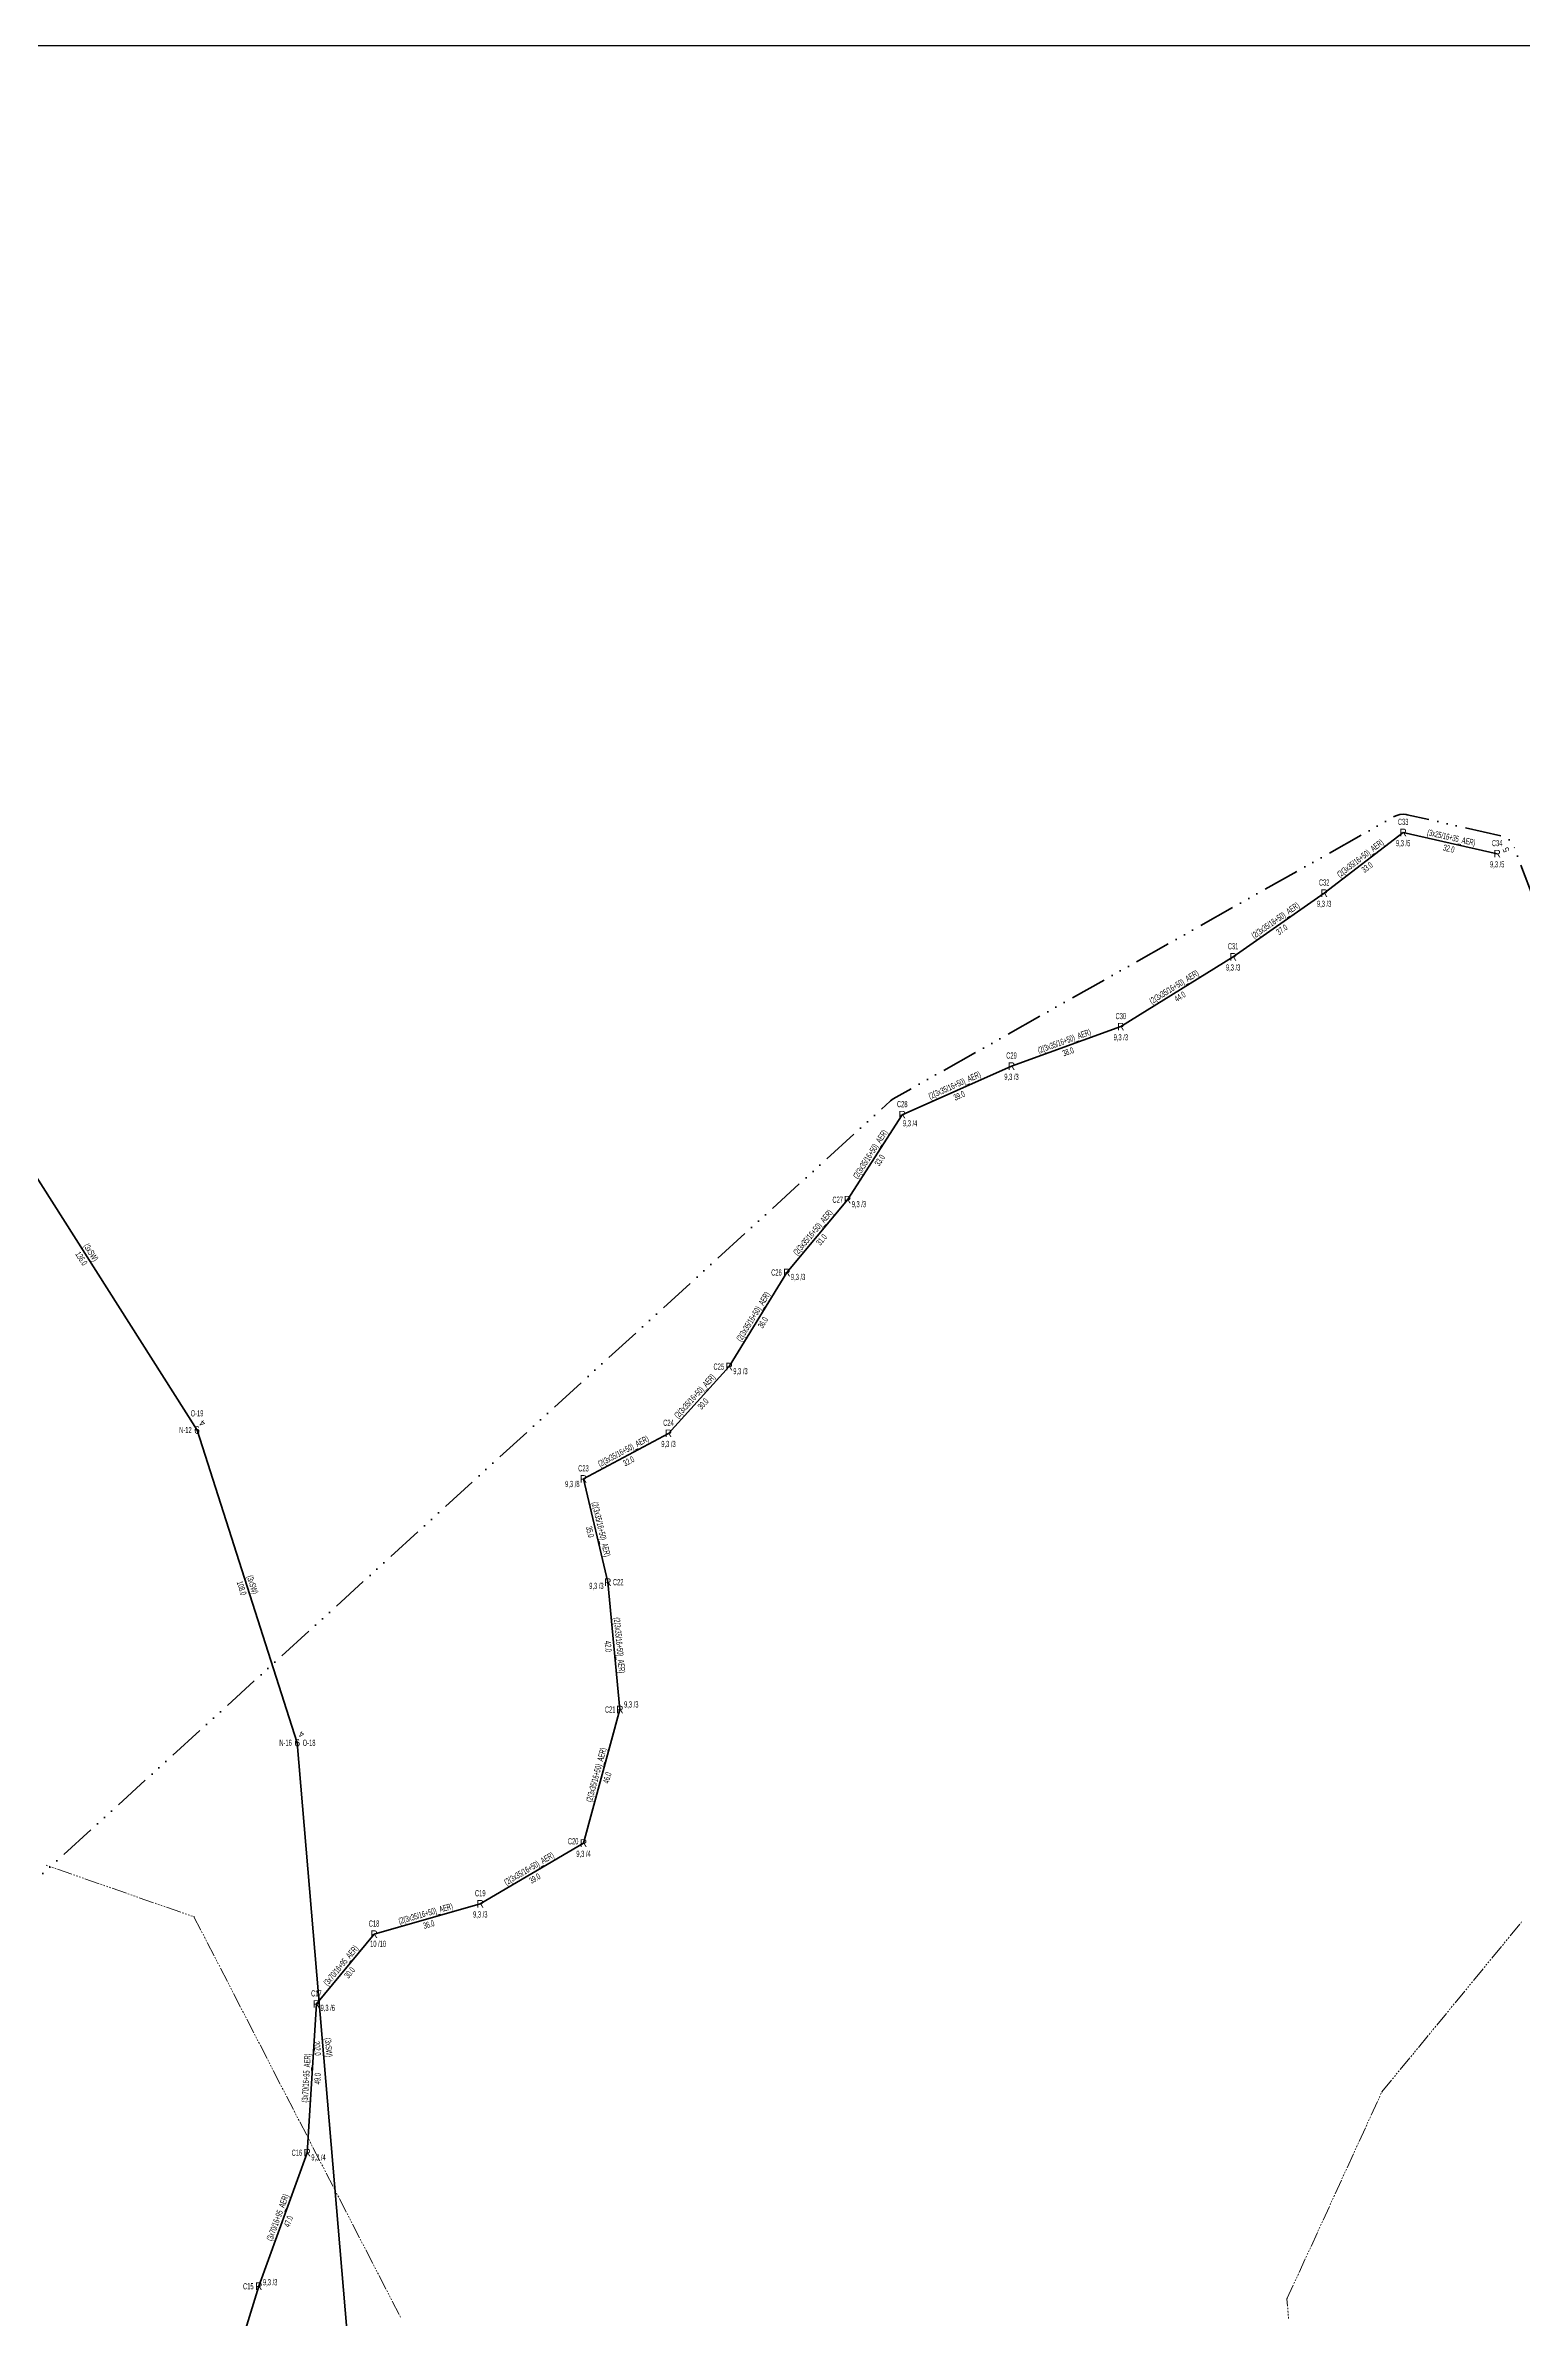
# Model space of a CAD drawing. Header units: millimetres. Extents: x 615240 to 617330, y 4151758 to 4153557.
# Drawn here: x 615800 to 616286, y 4152808 to 4153557 of the extents above; entities that cross this region are included whole.
import ezdxf
from ezdxf.enums import TextEntityAlignment as Align
from ezdxf.xclip import XClip

# ---------------------------------------------------------------- set-up
doc = ezdxf.new("R2010")
doc.units = ezdxf.units.MM
doc.header["$XCLIPFRAME"] = 2
doc.linetypes.add('ACAD_ISO14W100', pattern=[24, 12, -3, 0, -3, 0, -3, 0, -3])
for name, color, linetype, lineweight in [('01_UYGALAN_TARAMA', 26, 'Continuous', 20), ('DIREK_AG_MEVCUT', 3, 'Continuous', 25), ('DIREK_ENH_MEVCUT', 6, 'Continuous', 25), ('HAT_AG_HAVAI_MEVCUT', 82, 'Continuous', 50), ('HAT_ENH_HAVAI_MEVCUT', 6, 'Continuous', 70), ('TRAFO_BOLGE_TUM', 254, 'ACAD_ISO14W100', 70)]:
    doc.layers.add(name, color=color, linetype=linetype, lineweight=lineweight)
doc.styles.add('Direk', font='B_CAD')
doc.styles.get("Standard").update_dxf_attribs({"font": 'Arial'})

# ---------------------------------------------------------------- blocks, each defined once
blk = doc.blocks.new('fggg')
at = {"layer": '01_UYGALAN_TARAMA', "color": 252}
for p, q in [((615799.98, 4152957.73, 622.53), (615800.46, 4152957.56, 622.53)), ((615800.93, 4152957.4, 622.53), (615801.4, 4152957.23, 622.53)), ((615801.87, 4152957.07, 622.53), (615802.35, 4152956.9, 622.53)), ((615802.82, 4152956.74, 622.53), (615803.29, 4152956.58, 622.53)), ((615803.76, 4152956.41, 622.53), (615808.48, 4152954.76, 622.53)), ((615808.95, 4152954.6, 622.53), (615809.43, 4152954.43, 622.53)), ((615809.9, 4152954.27, 622.53), (615810.37, 4152954.1, 622.53)), ((615810.84, 4152953.94, 622.53), (615811.31, 4152953.77, 622.53)), ((615811.79, 4152953.61, 622.53), (615812.26, 4152953.44, 622.53)), ((615812.73, 4152953.28, 622.53), (615817.45, 4152951.63, 622.53)), ((615817.92, 4152951.47, 622.53), (615818.4, 4152951.3, 622.53)), ((615818.87, 4152951.14, 622.53), (615819.34, 4152950.97, 622.53)), ((615819.81, 4152950.81, 622.53), (615820.28, 4152950.64, 622.53)), ((615820.76, 4152950.48, 622.53), (615821.23, 4152950.31, 622.53)), ((615821.7, 4152950.15, 622.53), (615826.42, 4152948.5, 622.53)), ((615826.89, 4152948.34, 622.53), (615827.37, 4152948.17, 622.53)), ((615827.84, 4152948.01, 622.53), (615828.31, 4152947.84, 622.53)), ((615828.78, 4152947.68, 622.53), (615829.25, 4152947.51, 622.53)), ((615829.73, 4152947.35, 622.53), (615830.2, 4152947.18, 622.53)), ((615830.67, 4152947.02, 622.53), (615835.39, 4152945.37, 622.53)), ((615835.86, 4152945.21, 622.53), (615836.33, 4152945.04, 622.53)), ((615836.81, 4152944.88, 622.53), (615837.28, 4152944.71, 622.53)), ((615837.75, 4152944.55, 622.53), (615838.22, 4152944.38, 622.53)), ((615838.69, 4152944.22, 622.53), (615839.17, 4152944.05, 622.53)), ((615839.64, 4152943.89, 622.53), (615844.36, 4152942.24, 622.53)), ((615844.83, 4152942.08, 622.53), (615845.3, 4152941.91, 622.53)), ((615845.78, 4152941.75, 622.53), (615846.25, 4152941.58, 622.53)), ((615846.72, 4152941.42, 622.53), (615847.19, 4152941.25, 622.53)), ((615847.66, 4152941.09, 622.53), (615848.14, 4152940.92, 622.53)), ((615848.61, 4152940.76, 622.53), (615848.67, 4152940.74, 622.53)), ((615848.67, 4152940.74, 622.53), (615850.96, 4152936.29, 622.53)), ((616282.24, 4152934.4, 0.95), (616285.42, 4152938.26, 0.95)), ((616285.74, 4152938.65, 0.95), (616286.05, 4152939.03, 0.95)), ((615851.19, 4152935.85, 622.53), (615851.42, 4152935.4, 622.53)), ((615851.65, 4152934.96, 622.53), (615851.88, 4152934.52, 622.53)), ((615852.11, 4152934.07, 622.53), (615852.34, 4152933.63, 622.53)), ((615852.56, 4152933.18, 622.53), (615852.79, 4152932.74, 622.53)), ((615853.02, 4152932.29, 622.53), (615855.32, 4152927.85, 622.53)), ((616276.21, 4152927.06, 0.95), (616279.38, 4152930.92, 0.95)), ((616279.7, 4152931.31, 0.95), (616280.02, 4152931.7, 0.95)), ((616280.34, 4152932.08, 0.95), (616280.65, 4152932.47, 0.95)), ((616280.97, 4152932.85, 0.95), (616281.29, 4152933.24, 0.95)), ((616281.61, 4152933.63, 0.95), (616281.92, 4152934.01, 0.95)), ((615855.54, 4152927.41, 622.53), (615855.77, 4152926.96, 622.53)), ((615856, 4152926.52, 622.53), (615856.23, 4152926.07, 622.53)), ((615856.46, 4152925.63, 622.53), (615856.69, 4152925.18, 622.53)), ((615856.92, 4152924.74, 622.53), (615857.15, 4152924.3, 622.53)), ((615857.38, 4152923.85, 622.53), (615859.67, 4152919.41, 622.53)), ((616270.17, 4152919.72, 0.95), (616273.35, 4152923.59, 0.95)), ((616273.67, 4152923.97, 0.95), (616273.98, 4152924.36, 0.95)), ((616274.3, 4152924.74, 0.95), (616274.62, 4152925.13, 0.95)), ((616274.94, 4152925.52, 0.95), (616275.25, 4152925.9, 0.95)), ((616275.57, 4152926.29, 0.95), (616275.89, 4152926.68, 0.95)), ((615859.9, 4152918.96, 622.53), (615860.13, 4152918.52, 622.53)), ((615860.36, 4152918.07, 622.53), (615860.59, 4152917.63, 622.53)), ((615860.82, 4152917.19, 622.53), (615861.05, 4152916.74, 622.53)), ((615861.27, 4152916.3, 622.53), (615861.5, 4152915.85, 622.53)), ((615861.73, 4152915.41, 622.53), (615864.02, 4152910.96, 622.53)), ((616264.14, 4152912.39, 0.95), (616267.31, 4152916.25, 0.95)), ((616267.63, 4152916.64, 0.95), (616267.95, 4152917.02, 0.95)), ((616268.27, 4152917.41, 0.95), (616268.58, 4152917.79, 0.95)), ((616268.9, 4152918.18, 0.95), (616269.22, 4152918.57, 0.95)), ((616269.54, 4152918.95, 0.95), (616269.85, 4152919.34, 0.95)), ((615864.25, 4152910.52, 622.53), (615864.48, 4152910.08, 622.53)), ((615864.71, 4152909.63, 622.53), (615864.94, 4152909.19, 622.53)), ((615865.17, 4152908.74, 622.53), (615865.4, 4152908.3, 622.53)), ((615865.63, 4152907.85, 622.53), (615865.86, 4152907.41, 622.53)), ((615866.09, 4152906.96, 622.53), (615868.38, 4152902.52, 622.53)), ((616258.1, 4152905.05, 0.95), (616261.28, 4152908.91, 0.95)), ((616261.6, 4152909.3, 0.95), (616261.91, 4152909.68, 0.95)), ((616262.23, 4152910.07, 0.95), (616262.55, 4152910.46, 0.95)), ((616262.87, 4152910.84, 0.95), (616263.18, 4152911.23, 0.95)), ((616263.5, 4152911.62, 0.95), (616263.82, 4152912, 0.95)), ((615868.61, 4152902.08, 622.53), (615868.84, 4152901.63, 622.53)), ((615869.07, 4152901.19, 622.53), (615869.3, 4152900.74, 622.53)), ((615869.53, 4152900.3, 622.53), (615869.75, 4152899.85, 622.53)), ((615869.98, 4152899.41, 622.53), (615870.21, 4152898.97, 622.53)), ((616252.07, 4152897.71, 0.95), (616255.24, 4152901.58, 0.95)), ((616255.56, 4152901.96, 0.95), (616255.88, 4152902.35, 0.95)), ((616256.2, 4152902.73, 0.95), (616256.51, 4152903.12, 0.95)), ((616256.83, 4152903.51, 0.95), (616257.15, 4152903.89, 0.95)), ((616257.47, 4152904.28, 0.95), (616257.78, 4152904.66, 0.95)), ((615870.44, 4152898.52, 622.53), (615872.73, 4152894.08, 622.53)), ((615872.96, 4152893.63, 622.53), (615873.19, 4152893.19, 622.53)), ((615873.42, 4152892.74, 622.53), (615873.65, 4152892.3, 622.53)), ((615873.88, 4152891.86, 622.53), (615874.11, 4152891.41, 622.53)), ((616246.03, 4152890.38, 0.95), (616249.21, 4152894.24, 0.95)), ((616249.53, 4152894.63, 0.95), (616249.84, 4152895.01, 0.95)), ((616250.16, 4152895.4, 0.95), (616250.48, 4152895.78, 0.95)), ((616250.8, 4152896.17, 0.95), (616251.11, 4152896.56, 0.95)), ((616251.43, 4152896.94, 0.95), (616251.75, 4152897.33, 0.95)), ((615874.34, 4152890.97, 622.53), (615874.57, 4152890.52, 622.53)), ((615874.8, 4152890.08, 622.53), (615877.09, 4152885.63, 622.53)), ((615877.32, 4152885.19, 622.53), (615877.55, 4152884.75, 622.53)), ((615877.78, 4152884.3, 622.53), (615878.01, 4152883.86, 622.53)), ((616240, 4152883.04, 0.95), (616243.17, 4152886.9, 0.95)), ((616243.49, 4152887.29, 0.95), (616243.81, 4152887.67, 0.95)), ((616244.13, 4152888.06, 0.95), (616244.44, 4152888.45, 0.95)), ((616244.76, 4152888.83, 0.95), (616245.08, 4152889.22, 0.95)), ((616245.4, 4152889.61, 0.95), (616245.71, 4152889.99, 0.95)), ((615878.24, 4152883.41, 622.53), (615878.46, 4152882.97, 622.53)), ((615878.69, 4152882.52, 622.53), (615878.92, 4152882.08, 622.53)), ((615879.15, 4152881.64, 622.53), (615881.44, 4152877.19, 622.53)), ((615881.67, 4152876.75, 622.53), (615881.9, 4152876.3, 622.53)), ((616236.46, 4152875.32, 0.95), (616238.54, 4152879.86, 0.95)), ((616238.75, 4152880.32, 0.95), (616238.96, 4152880.77, 0.95)), ((616239.17, 4152881.23, 0.95), (616239.37, 4152881.68, 0.95)), ((616239.58, 4152882.14, 0.95), (616239.79, 4152882.59, 0.95)), ((615882.13, 4152875.86, 622.53), (615882.36, 4152875.41, 622.53)), ((615882.59, 4152874.97, 622.53), (615882.82, 4152874.53, 622.53)), ((615883.05, 4152874.08, 622.53), (615883.28, 4152873.64, 622.53)), ((615883.51, 4152873.19, 622.53), (615885.8, 4152868.75, 622.53)), ((616232.5, 4152866.68, 0.95), (616234.58, 4152871.23, 0.95)), ((616234.79, 4152871.68, 0.95), (616235, 4152872.14, 0.95)), ((616235.21, 4152872.59, 0.95), (616235.42, 4152873.05, 0.95)), ((616235.62, 4152873.5, 0.95), (616235.83, 4152873.96, 0.95)), ((616236.04, 4152874.41, 0.95), (616236.25, 4152874.86, 0.95)), ((615886.03, 4152868.3, 622.53), (615886.26, 4152867.86, 622.53)), ((615886.49, 4152867.42, 622.53), (615886.72, 4152866.97, 622.53)), ((615886.94, 4152866.53, 622.53), (615887.17, 4152866.08, 622.53)), ((615887.4, 4152865.64, 622.53), (615887.63, 4152865.19, 622.53)), ((615887.86, 4152864.75, 622.53), (615890.15, 4152860.31, 622.53)), ((616228.54, 4152858.05, 0.95), (616230.62, 4152862.59, 0.95)), ((616230.83, 4152863.05, 0.95), (616231.04, 4152863.5, 0.95)), ((616231.25, 4152863.96, 0.95), (616231.46, 4152864.41, 0.95)), ((616231.67, 4152864.86, 0.95), (616231.87, 4152865.32, 0.95)), ((616232.08, 4152865.77, 0.95), (616232.29, 4152866.23, 0.95)), ((615890.38, 4152859.86, 622.53), (615890.61, 4152859.42, 622.53)), ((615890.84, 4152858.97, 622.53), (615891.07, 4152858.53, 622.53)), ((615891.3, 4152858.08, 622.53), (615891.53, 4152857.64, 622.53)), ((615891.76, 4152857.19, 622.53), (615891.99, 4152856.75, 622.53)), ((615892.22, 4152856.31, 622.53), (615894.51, 4152851.86, 622.53)), ((616226.87, 4152854.41, 0.95), (616227.08, 4152854.87, 0.95)), ((616227.29, 4152855.32, 0.95), (616227.5, 4152855.77, 0.95)), ((616227.71, 4152856.23, 0.95), (616227.92, 4152856.68, 0.95)), ((616228.12, 4152857.14, 0.95), (616228.33, 4152857.59, 0.95)), ((615894.74, 4152851.42, 622.53), (615894.97, 4152850.97, 622.53)), ((615895.2, 4152850.53, 622.53), (615895.43, 4152850.08, 622.53)), ((615895.65, 4152849.64, 622.53), (615895.88, 4152849.2, 622.53)), ((615896.11, 4152848.75, 622.53), (615896.34, 4152848.31, 622.53)), ((615896.57, 4152847.86, 622.53), (615898.86, 4152843.42, 622.53)), ((616223.33, 4152846.68, 0.95), (616223.54, 4152847.14, 0.95)), ((616223.75, 4152847.59, 0.95), (616223.96, 4152848.05, 0.95)), ((616224.17, 4152848.5, 0.95), (616224.37, 4152848.96, 0.95)), ((616224.58, 4152849.41, 0.95), (616226.67, 4152853.96, 0.95)), ((615899.09, 4152842.97, 622.53), (615899.32, 4152842.53, 622.53)), ((615899.55, 4152842.09, 622.53), (615899.78, 4152841.64, 622.53)), ((615900.01, 4152841.2, 622.53), (615900.24, 4152840.75, 622.53)), ((615900.47, 4152840.31, 622.53), (615900.7, 4152839.86, 622.53)), ((615900.93, 4152839.42, 622.53), (615903.22, 4152834.98, 622.53)), ((616219.79, 4152838.96, 0.95), (616220, 4152839.41, 0.95)), ((616220.21, 4152839.87, 0.95), (616220.42, 4152840.32, 0.95)), ((616220.62, 4152840.77, 0.95), (616222.71, 4152845.32, 0.95)), ((616222.92, 4152845.77, 0.95), (616223.12, 4152846.23, 0.95)), ((615903.45, 4152834.53, 622.53), (615903.68, 4152834.09, 622.53)), ((615903.91, 4152833.64, 622.53), (615904.13, 4152833.2, 622.53)), ((615904.36, 4152832.75, 622.53), (615904.59, 4152832.31, 622.53)), ((615904.82, 4152831.87, 622.53), (615905.05, 4152831.42, 622.53)), ((616216.67, 4152832.14, 0.95), (616218.75, 4152836.68, 0.95)), ((616218.96, 4152837.14, 0.95), (616219.17, 4152837.59, 0.95)), ((616219.37, 4152838.05, 0.95), (616219.58, 4152838.5, 0.95)), ((615905.28, 4152830.98, 622.53), (615907.57, 4152826.53, 622.53)), ((615907.8, 4152826.09, 622.53), (615908.03, 4152825.64, 622.53)), ((615908.26, 4152825.2, 622.53), (615908.49, 4152824.76, 622.53)), ((615908.72, 4152824.31, 622.53), (615908.95, 4152823.87, 622.53)), ((616212.71, 4152823.5, 0.95), (616214.79, 4152828.05, 0.95)), ((616215, 4152828.5, 0.95), (616215.21, 4152828.96, 0.95)), ((616215.42, 4152829.41, 0.95), (616215.62, 4152829.87, 0.95)), ((616215.83, 4152830.32, 0.95), (616216.04, 4152830.77, 0.95)), ((616216.25, 4152831.23, 0.95), (616216.46, 4152831.68, 0.95)), ((615909.18, 4152823.42, 622.53), (615909.41, 4152822.98, 622.53)), ((615909.64, 4152822.53, 622.53), (615911.93, 4152818.09, 622.53)), ((615912.16, 4152817.65, 622.53), (615912.39, 4152817.2, 622.53)), ((616208.75, 4152814.87, 0.95), (616210.83, 4152819.41, 0.95)), ((616211.04, 4152819.87, 0.95), (616211.25, 4152820.32, 0.95)), ((616211.46, 4152820.78, 0.95), (616211.67, 4152821.23, 0.95)), ((616211.88, 4152821.68, 0.95), (616212.08, 4152822.14, 0.95)), ((616212.29, 4152822.59, 0.95), (616212.5, 4152823.05, 0.95)), ((615912.62, 4152816.76, 622.53), (615912.84, 4152816.31, 622.53)), ((615913.07, 4152815.87, 622.53), (615913.3, 4152815.42, 622.53)), ((615913.53, 4152814.98, 622.53), (615913.76, 4152814.54, 622.53)), ((615913.99, 4152814.09, 622.53), (615916.28, 4152809.65, 622.53)), ((616208.94, 4152812.39, 0.95), (616208.75, 4152814.87, 0.95)), ((616209.02, 4152811.4, 0.95), (616208.98, 4152811.9, 0.95)), ((616209.1, 4152810.4, 0.95), (616209.06, 4152810.9, 0.95)), ((616209.17, 4152809.4, 0.95), (616209.13, 4152809.9, 0.95)), ((615916.51, 4152809.2, 622.53), (615916.74, 4152808.76, 622.53)), ((616209.25, 4152808.41, 0.95), (616209.21, 4152808.9, 0.95))]:
    blk.add_line(p, q, dxfattribs=at)
for p in [(615848.67, 4152940.74, 697.48), (615848.67, 4152940.74, 697.48), (616240, 4152883.04, 641.65), (616240, 4152883.04, 641.65), (616208.75, 4152814.87, 471.57), (616208.75, 4152814.87, 471.57)]:
    blk.add_point(p, dxfattribs=at)

msp = doc.modelspace()

# ---------------------------------------------------------------- linework, layer by layer
msp.add_lwpolyline([(616579.24, 4152657.5), (615240.4, 4152657.5), (615240.4, 4153557.29), (616579.24, 4153557.29)], close=True)
at = {"layer": 'HAT_AG_HAVAI_MEVCUT'}
for p, q in [((616247.01, 4153297.99), (616220.99, 4153278)), ((616247.01, 4153297.99), (616277.99, 4153291)), ((616191, 4153257.01), (616220.99, 4153278)), ((616191, 4153257.01), (616154.01, 4153234.01)), ((616117.99, 4153221), (616154.01, 4153234.01)), ((616117.99, 4153221), (616082.01, 4153205)), ((616082.01, 4153205), (616064, 4153177)), ((616043.98, 4153153.01), (616064, 4153177)), ((616024.99, 4153122), (616043.98, 4153153.01)), ((616024.99, 4153122), (616004.99, 4153100.01)), ((615976.98, 4153084.99), (616004.99, 4153100.01)), ((615985, 4153050.99), (615976.98, 4153084.99)), ((615985, 4153050.99), (615988.99, 4153009.01)), ((615977, 4152965), (615988.99, 4153009.01)), ((615977, 4152965), (615942.99, 4152945)), ((615908, 4152935), (615942.99, 4152945)), ((615889, 4152912), (615908, 4152935)), ((615889, 4152912), (615885.99, 4152863)), ((615870.01, 4152818.99), (615885.99, 4152863)), ((615870.01, 4152818.99), (615858.01, 4152780))]:
    msp.add_line(p, q, dxfattribs=at)
at = {"layer": 'HAT_ENH_HAVAI_MEVCUT'}
for p, q in [((615849.68, 4153101.11), (615776.67, 4153216.15)), ((615849.68, 4153101.11), (615882.7, 4152998.06)), ((615882.7, 4152998.06), (615899.71, 4152796.98))]:
    msp.add_line(p, q, dxfattribs=at)
at = {"layer": 'TRAFO_BOLGE_TUM', "flags": 128}
msp.add_lwpolyline([(615609.21, 4152146.51), (615609.2, 4152146.5), (615364.24, 4152356.59), (615363.55, 4152357.29), (615362.95, 4152358.15), (615362.51, 4152359.1), (615362.24, 4152360.11), (615362.14, 4152361.15), (615362.24, 4152362.19), (615362.45, 4152362.98), (615362.43, 4152362.99), (615383.16, 4152427.39), (615383.24, 4152427.6), (615383.37, 4152427.88), (615383.35, 4152427.88), (615484.65, 4152667.65), (615484.98, 4152668.31), (615485.58, 4152669.17), (615486.15, 4152669.73), (615486.14, 4152669.74), (616077.97, 4153209.43), (616078.15, 4153209.6), (616079.01, 4153210.2), (616079.07, 4153210.22), (616079.06, 4153210.23), (616244.06, 4153303.22), (616244.96, 4153303.63), (616245.97, 4153303.9), (616247.01, 4153303.99), (616248.05, 4153303.9), (616248.33, 4153303.83), (616248.33, 4153303.84), (616279.31, 4153296.85), (616280.04, 4153296.64), (616280.99, 4153296.2), (616281.85, 4153295.6), (616282.59, 4153294.86), (616283.19, 4153294), (616283.6, 4153293.12), (616283.6, 4153293.12), (616602.79, 4152447.65), (616602.81, 4152447.58), (616603.08, 4152446.57), (616603.17, 4152445.53), (616603.08, 4152444.49), (616602.81, 4152443.48), (616602.37, 4152442.53), (616601.96, 4152441.95), (616601.98, 4152441.94), (616551.95, 4152374.9), (616551.74, 4152374.63), (616551.01, 4152373.9), (616551.01, 4152373.9), (616225.67, 4152099.76), (616225.66, 4152099.75), (616225.39, 4152099.56), (616225.4, 4152099.54), (616182.92, 4152067.76), (616182.33, 4152067.37), (616182.29, 4152067.35), (616182.29, 4152067.35), (616150.33, 4152049.2), (616150.27, 4152049.18), (616150.28, 4152049.17), (616075.07, 4152007.46), (616074.21, 4152007.06), (616073.2, 4152006.79), (616072.16, 4152006.7), (616071.12, 4152006.79), (616070.43, 4152006.98), (616070.43, 4152006.96), (615611.38, 4152145.31), (615611.06, 4152145.42), (615610.11, 4152145.86), (615609.25, 4152146.46), (615609.21, 4152146.51), (615609.21, 4152146.51)], dxfattribs=at)

# ---------------------------------------------------------------- block references
ref = msp.add_blockref('fggg', (0, 0))
XClip(ref).set_block_clipping_path([(615240.4021353753, 4153557.293983656), (616576.5432835864, 4153557.293983656), (616576.5432835864, 4152657.5), (617142.5, 4152657.5), (617142.5, 4151777.5), (615240.4021353753, 4151757.5), (615240.4021353753, 4152657.5)])

# ---------------------------------------------------------------- texts
at = {"layer": 'DIREK_AG_MEVCUT', "width": 0.53}
for s, p in [('C33', (616247.01, 4153301.49)), ('9,3 /5', (616247.01, 4153294.49)), ('9,3 /5', (616277.99, 4153287.5)), ('C34', (616277.99, 4153294.5)), ('C32', (616220.99, 4153281.5)), ('9,3 /3', (616220.99, 4153274.5)), ('C31', (616191, 4153260.51)), ('9,3 /3', (616191, 4153253.51)), ('C30', (616154.01, 4153237.51)), ('9,3 /3', (616154.01, 4153230.51)), ('C29', (616117.99, 4153224.5)), ('9,3 /3', (616117.99, 4153217.5)), ('C28', (616082.01, 4153208.5)), ('9,3 /4', (616084.6, 4153202.17)), ('C27', (616060.75, 4153177)), ('9,3 /3', (616067.72, 4153175.54)), ('C26', (616040.56, 4153153.01)), ('9,3 /3', (616047.69, 4153151.53)), ('C25', (616021.56, 4153122)), ('9,3 /3', (616028.7, 4153120.52)), ('C24', (616004.99, 4153103.51)), ('9,3 /3', (616004.99, 4153096.51)), ('C23', (615976.98, 4153088.49)), ('9,3 /8', (615973.32, 4153083.33)), ('9,3 /3', (615981.25, 4153049.75)), ('C22', (615988.42, 4153050.99)), ('9,3 /3', (615992.73, 4153010.7)), ('C21', (615985.78, 4153009.01)), ('C20', (615973.58, 4152965.62)), ('9,3 /4', (615977, 4152961.5)), ('C19', (615942.99, 4152948.5)), ('C18', (615908, 4152938.5)), ('9,3 /3', (615942.99, 4152941.5)), ('10 /10', (615909.33, 4152931.84)), ('C17', (615889, 4152915.5)), ('9,3 /6', (615892.75, 4152910.71)), ('C16', (615882.57, 4152863)), ('9,3 /4', (615889.69, 4152861.47)), ('C15', (615866.58, 4152818.99)), ('9,3 /3', (615873.77, 4152820.32))]:
    msp.add_text(s, height=2.05, dxfattribs=at).set_placement(p, align=Align.MIDDLE_CENTER)
at = {"layer": 'DIREK_AG_MEVCUT', "style": 'Direk'}
for p in [(616247.01, 4153297.99), (616277.99, 4153291), (616220.99, 4153278), (616191, 4153257.01), (616154.01, 4153234.01), (616117.99, 4153221), (616082.01, 4153205), (616064, 4153177), (616043.98, 4153153.01), (616024.99, 4153122), (616004.99, 4153100.01), (615976.98, 4153084.99), (615985, 4153050.99), (615988.99, 4153009.01), (615977, 4152965), (615942.99, 4152945), (615908, 4152935), (615889, 4152912), (615885.99, 4152863), (615870.01, 4152818.99)]:
    msp.add_text('R', height=2.5, dxfattribs=at).set_placement(p, align=Align.MIDDLE_CENTER)
at = {"layer": 'DIREK_AG_MEVCUT', "color": 32, "style": 'Direk'}
msp.add_text('5', height=2, rotation=473.24321, dxfattribs=at).set_placement((616280.9, 4153292.29), align=Align.MIDDLE_CENTER)
at = {"layer": 'DIREK_ENH_MEVCUT', "linetype": 'ByBlock', "width": 0.53}
for s, p in [('N-12', (615845.84, 4153101.11)), ('O-19', (615849.68, 4153106.61)), ('N-16', (615878.85, 4152998.07)), ('O-18', (615886.59, 4152998.06))]:
    msp.add_text(s, height=2.05, dxfattribs=at).set_placement(p, align=Align.MIDDLE_CENTER)
at = {"layer": 'DIREK_ENH_MEVCUT', "linetype": 'ByBlock', "style": 'Direk'}
for p in [(615849.68, 4153101.11), (615882.7, 4152998.06)]:
    msp.add_text('6', height=2.5, dxfattribs=at).set_placement(p, align=Align.MIDDLE_CENTER)
at = {"layer": 'DIREK_ENH_MEVCUT', "color": 32, "linetype": 'ByBlock', "style": 'Direk'}
for rotation, p in [(141.58339, (615851.43, 4153103.32)), (153.29761, (615884.09, 4153000.82))]:
    msp.add_text('4', height=2, rotation=rotation, dxfattribs=at).set_placement(p, align=Align.MIDDLE_CENTER)
at = {"layer": 'HAT_AG_HAVAI_MEVCUT', "lineweight": 30, "width": 0.53}
for s, rotation, p in [('(3x25/16+35_AER)', 347.2853, (616262.69, 4153295.32, 308138.99)), ('(2(3x35/16+50)_AER)', 397.53346, (616233.48, 4153288.67, 308110.49)), ('(2(3x35/16+50)_AER)', 34.98817, (616205.51, 4153268.2, 308110.49)), ('(2(3x35/16+50)_AER)', 391.87292, (616172.06, 4153246.23, 308077.01)), ('(2(3x35/16+50)_AER)', 19.85912, (616135.71, 4153228.3, 308077.01)), ('(2(3x35/16+50)_AER)', 383.97431, (616099.65, 4153213.78, 308041.01)), ('(2(3x35/16+50)_AER)', 417.2503, (616072.29, 4153191.46, 308032)), ('(2(3x35/16+50)_AER)', 50.15452, (616053.34, 4153165.55, 308032)), ('(2(3x35/16+50)_AER)', 58.5174, (616033.76, 4153137.95, 308021.99)), ('(2(3x35/16+50)_AER)', 407.71335, (616014.36, 4153111.58, 308002.49)), ('(2(3x35/16+50)_AER)', 28.20186, (615990.58, 4153093.25, 308002.49)), ('(2(3x35/16+50)_AER)', 283.27245, (615981.82, 4153068.19, 307988.49)), ('(2(3x35/16+50)_AER)', 275.42938, (615987.84, 4153030.08, 307994.49)), ('(2(3x35/16+50)_AER)', 74.76031, (615982.17, 4152987.23, 307994.49)), ('(2(3x35/16+50)_AER)', 390.45818, (615959.56, 4152955.73, 307971.49)), ('(2(3x35/16+50)_AER)', 15.94972, (615925.26, 4152940.82, 307971.49)), ('(3x70/16+95_AER)', 50.44033, (615897.84, 4152924.04, 307954)), ('(3x70/16+95_AER)', 446.48482, (615886.65, 4152887.55, 307942.99)), ('(3x70/16+95_AER)', 70.04408, (615877.2, 4152841.29, 307942.99))]:
    msp.add_text(s, height=2.05, rotation=rotation, dxfattribs=at).set_placement(p, align=Align.CENTER)
for s, rotation, p in [('32.0', 347.2853, (616262.31, 4153293.67, 308138.99)), ('33.0', 397.53346, (616234.52, 4153287.32, 308110.49)), ('37.0', 34.98817, (616206.48, 4153266.81, 308110.49)), ('44.0', 391.87292, (616172.95, 4153244.79, 308077.01)), ('38.0', 19.85912, (616136.29, 4153226.71, 308077.01)), ('39.0', 383.97431, (616100.35, 4153212.22, 308041.01)), ('33.0', 417.2503, (616073.72, 4153190.54, 308032)), ('31.0', 50.15452, (616054.64, 4153164.46, 308032)), ('36.0', 58.5174, (616035.21, 4153137.06, 308021.99)), ('30.0', 407.71335, (616015.62, 4153110.43, 308002.49)), ('32.0', 28.20186, (615991.39, 4153091.75, 308002.49)), ('35.0', 283.27245, (615980.16, 4153067.79, 307988.49)), ('42.0', 275.42938, (615986.15, 4153029.92, 307994.49)), ('46.0', 74.76031, (615983.82, 4152986.78, 307994.49)), ('39.0', 390.45818, (615960.43, 4152954.27, 307971.49)), ('36.0', 15.94972, (615925.73, 4152939.18, 307971.49)), ('30.0', 50.44033, (615899.16, 4152922.96, 307954)), ('49.0', 446.48482, (615888.34, 4152887.45, 307942.99)), ('47.0', 70.04408, (615878.8, 4152840.7, 307942.99))]:
    msp.add_text(s, height=2.05, rotation=rotation, dxfattribs=at).set_placement(p, align=Align.TOP_CENTER)
at = {"layer": 'HAT_ENH_HAVAI_MEVCUT', "lineweight": 30, "width": 0.53}
for rotation, p in [(302.40121, (615813.89, 4153159.09, 307888.34)), (287.76686, (615867, 4153049.84, 307941.35)), (274.83532, (615892.05, 4152897.59, 307949.85))]:
    msp.add_text('(3xSW)', height=2.05, rotation=rotation, dxfattribs=at).set_placement(p, align=Align.CENTER)
for s, rotation, p in [('136.0', 302.40121, (615812.46, 4153158.17, 307888.34)), ('108.0', 287.76686, (615865.38, 4153049.33, 307941.35)), ('202.0', 274.83532, (615890.36, 4152897.45, 307949.85))]:
    msp.add_text(s, height=2.05, rotation=rotation, dxfattribs=at).set_placement(p, align=Align.TOP_CENTER)

doc.saveas('drawing.dxf')
